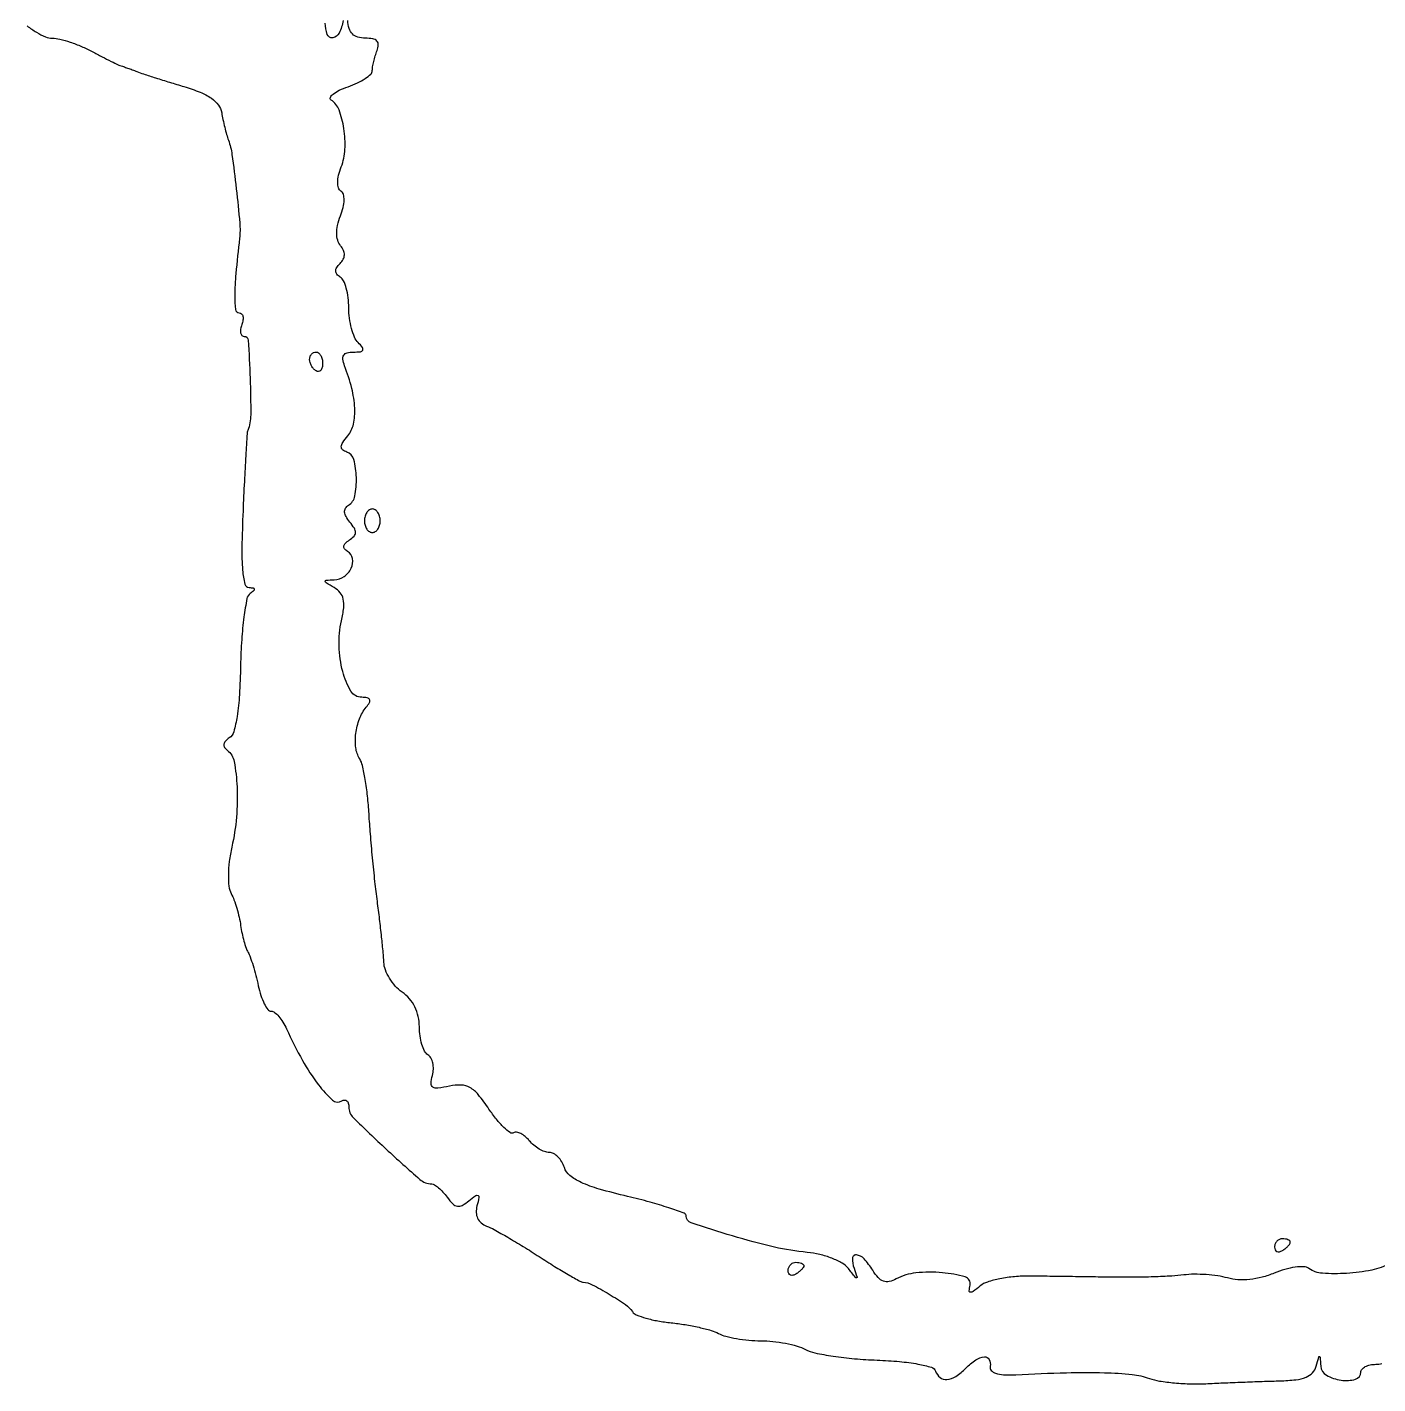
# Model space of a CAD drawing. Extents: x 173 to 1088, y 212 to 1028.
# Drawn here: x 304 to 476.2, y 211.5 to 384.4 of the extents above; entities that cross this region are included whole.
import ezdxf

# ---------------------------------------------------------------- set-up
doc = ezdxf.new("R2010")
doc.units = 0

msp = doc.modelspace()

# ---------------------------------------------------------------- linework, layer by layer
for points in [[(304.004055, 384.578536, 0.034441), (305.193862, 383.751129, 0.036503), (306.336901, 383.176514, 0.098527), (307.223974, 383, -0.06086), (308.161285, 382.885487, -0.020373), (309.488537, 382.49825, -0.01993), (310.936756, 381.945728, -0.021486), (312.29966, 381.291916, 0.003122), (313.561985, 380.628282, 0.004278), (314.706775, 380.047898, 0.002802), (315.67377, 379.574743, 0.049617), (316, 379.455549, -0.018864), (316.282283, 379.371659, -0.003504), (316.79375, 379.194409, -0.003752), (317.389057, 378.978376, -0.003417), (318, 378.746702, 0.012506), (318.851174, 378.441508, 0.002528), (320.378723, 377.945089, 0.002666), (322.161869, 377.386018, 0.002492), (323.991396, 376.833069, -0.02345), (326.060321, 376.11187, -0.056011), (327.490238, 375.341417, -0.080026), (328.382841, 374.483084, -0.122606), (328.799945, 373.5, 0.012334), (328.960967, 372.624731, 0.008634), (329.18361, 371.646875, 0.008717), (329.42959, 370.716864, 0.017916), (329.660672, 370, -0.053093), (330.113324, 368.162848, -0.005682), (330.657674, 363.799928, -0.00577), (331.101587, 359.429357, -0.051463), (331.076205, 357.5, 0.005713), (330.603096, 352.992005, 0.021901), (330.463947, 350.174381, 0.030569), (330.562067, 348.410487, 0.380435), (331.023483, 348, -0.196961), (331.323058, 347.877228, -0.143775), (331.499733, 347.559375, -0.094926), (331.515466, 347.074533, -0.052438), (331.361626, 346.5, 0.050865), (331.205833, 345.925395, 0.0925), (331.216185, 345.440625, 0.141875), (331.384746, 345.122845, 0.203031), (331.674803, 345, -0.397446), (332.189519, 344.514103, -0.005078), (332.420665, 339.64429, -0.010237), (332.498732, 334.9976, -0.091549), (332.122287, 333, 0.076794), (332.035969, 332.605798, 0.000799), (331.864451, 329.782812, 0.002541), (331.688241, 326.52307, 0.001646), (331.515952, 322.75, 0.006211), (331.376061, 318.075613, 0.024445), (331.466461, 315.196089, 0.037136), (331.740613, 313.435817, 0.345119), (332.301445, 312.984687, -0.038621), (332.79036, 312.940576, -0.315767), (332.941309, 312.791578, -0.261713), (332.865093, 312.570342, -0.030475), (332.438062, 312.234687, 0.198114), (332.011382, 311.575421, 0.012413), (331.638213, 309.239605, 0.016793), (331.348583, 306.35337, 0.011575), (331.206402, 303.070352, -0.009996), (331.056576, 299.338135, -0.023534), (330.758495, 296.567479, -0.027423), (330.342675, 294.60759, -0.185273), (329.76834, 293.820352, 0.060062), (329.290383, 293.422575, 0.147935), (329.088559, 293.018254, 0.179691), (329.163074, 292.623011, 0.09664), (329.5, 292.25, -0.189391), (330.386542, 290.813531, -0.032622), (330.755496, 287.573312, -0.03359), (330.682352, 283.723341, -0.033729), (330.094091, 279.923252, 0.023022), (329.771025, 278.095811, 0.02858), (329.647192, 276.374023, 0.031231), (329.716576, 274.923211, 0.095581), (330.007093, 273.986747, -0.034112), (330.367766, 273.18599, -0.016355), (330.725026, 272.116144, -0.016131), (331.026478, 270.970636, -0.022156), (331.217951, 269.922938, 0.016846), (331.389922, 268.921968, 0.016031), (331.631244, 267.917988, 0.01621), (331.901563, 267.045254, 0.053257), (332.157724, 266.5, -0.05122), (332.435551, 265.914816, -0.010794), (332.791235, 264.839062, -0.011203), (333.150435, 263.567578, -0.010412), (333.461858, 262.25, 0.026141), (333.797752, 261.005133, 0.038041), (334.231832, 259.954687, 0.042778), (334.694299, 259.20613, 0.237278), (335.104206, 259, -0.169433), (335.536805, 258.849075, -0.045516), (336.070914, 258.339063, -0.040701), (336.608451, 257.611253, -0.032469), (337.06769, 256.75, 0.020509), (339.095691, 252.717412, 0.036923), (341.125563, 249.624526, 0.045661), (342.924551, 247.677364, 0.333401), (344.113307, 247.570027, -0.12909), (344.450305, 247.673098, -0.189482), (344.739678, 247.572533, -0.145795), (344.934875, 247.269503, -0.070699), (345.000491, 246.809017, 0.200883), (345.58023, 245.425723, 0.0074), (349.769279, 241.423093, 0.007853), (354.058833, 237.567736, 0.181049), (355.575348, 237, -0.149374), (355.926425, 236.892723, -0.031482), (356.44045, 236.497026, -0.030376), (357.000546, 235.943242, -0.024745), (357.531545, 235.287747, 0.037989), (358.250968, 234.446185, 0.158728), (358.836732, 234.146635, 0.169502), (359.462991, 234.259255, 0.044776), (360.313113, 234.844898, -0.013511), (361.174555, 235.521376, -0.310037), (361.472, 235.532507, -0.31162), (361.588377, 235.25935, -0.013593), (361.340757, 234.195057, 0.071449), (361.243485, 233.338847, 0.104089), (361.421236, 232.602817, 0.108255), (361.872978, 232.020831, 0.082349), (362.571149, 231.611071, -0.033679), (363.534496, 231.164891, -0.006076), (365.255743, 230.194794, -0.006527), (367.246211, 229.005888, -0.005867), (369.277624, 227.723166, 0.004864), (371.228822, 226.485614, 0.007091), (372.973974, 225.436396, 0.003844), (374.462068, 224.585467, 0.114253), (374.875908, 224.464565, -0.10603), (376.030141, 224.14762, -0.015062), (378.189411, 222.941569, -0.015479), (380.271046, 221.605957, -0.098235), (381.145248, 220.710771, 0.155019), (381.646638, 220.300729, 0.024592), (382.864225, 219.885383, 0.025272), (384.397072, 219.528033, 0.019711), (386.09099, 219.290901, -0.015467), (387.864945, 219.057897, -0.015014), (389.638903, 218.713866, -0.015101), (391.178828, 218.317734, -0.052402), (392.130001, 217.930426, 0.059162), (393.045214, 217.572064, 0.020869), (394.424576, 217.273313, 0.020378), (395.982131, 217.068397, 0.022519), (397.5, 217, -0.026227), (399.041448, 216.919089, -0.021622), (400.66996, 216.676094, -0.022154), (402.147726, 216.321254, -0.052909), (403.191823, 215.89734, 0.071887), (404.415459, 215.453629, 0.01409), (406.726109, 215.042307, 0.014685), (409.469313, 214.715372, 0.013146), (412.330192, 214.535008, -0.01316), (415.210225, 214.353356, -0.023985), (417.543896, 214.030985, -0.023066), (419.281562, 213.621636, -0.247784), (419.787444, 213.137669, 0.147427), (420.366482, 212.317073, 0.19161), (421.241549, 212.060771, 0.123556), (422.370362, 212.459529, 0.050032), (423.642857, 213.5, -0.046141), (424.923223, 214.5636, -0.13091), (426.00823, 214.948173, -0.298427), (426.622399, 214.61286, -0.173826), (426.75, 213.75, 0.230205), (426.88711, 213.224298, 0.136938), (427.435756, 212.856188, 0.06962), (428.461493, 212.669791, 0.022851), (430, 212.677407, -0.005767), (436.491934, 212.931437, -0.013853), (441.304937, 212.930818, -0.017622), (444.846622, 212.707139, -0.063664), (447.045135, 212.202868, 0.049519), (448.325796, 211.870851, 0.016572), (450.247633, 211.63605, 0.016307), (452.405645, 211.515461, 0.017917), (454.5, 211.541891, -0.001543), (456.718674, 211.642607, -0.001032), (459.258149, 211.744787, -0.001039), (461.719674, 211.833621, -0.002046), (463.676676, 211.892162, 0.021818), (465.696469, 212.032649, 0.067156), (467.021882, 212.367109, 0.106982), (467.851492, 212.92794, 0.127581), (468.310674, 213.75, -0.001923), (468.622879, 214.926177, -0.339035), (468.719237, 215, -0.392517), (468.801199, 214.923939, -0.002113), (468.883999, 213.75, 0.254629), (469.604788, 212.61262, 0.090678), (471.488631, 211.974877, 0.104911), (473.30999, 212.09068, 0.336459), (474, 213, -0.184457), (474.145793, 213.38175, -0.090315), (474.563021, 213.70625, -0.070178), (475.183242, 213.926177, -0.050201), (475.916667, 214, 0.060204), (476.687147, 214.09311, 0.059088)], [(344.294267, 385.25, -0.064868), (343.76497, 383.651898, -0.25048), (342.948693, 383.056053, -0.356773), (342.247972, 383.481539, -0.08513), (342, 384.92742, 0.103479)], [(477.724183, 226.852387, -0.073307), (475.37867, 226.009358, -0.034249), (472.169759, 225.589117, -0.032367), (469.088031, 225.598248, -0.140492), (467.386532, 226.213242, 0.151176), (466.738811, 226.432146, 0.039396), (465.628735, 226.373343, 0.036363), (464.313813, 226.100811, 0.03025), (462.966136, 225.627808, -0.03505), (461.40543, 225.096791, -0.038274), (459.830991, 224.808055, -0.040755), (458.332764, 224.77299, -0.055365), (457.000338, 224.999903, 0.03337), (455.771005, 225.26525, 0.019221), (454.264545, 225.427718, 0.019147), (452.732493, 225.474775, 0.030204), (451.420734, 225.385474, -0.018351), (449.899993, 225.245686, -0.005627), (447.595466, 225.144888, -0.005623), (445.011349, 225.09007, -0.00613), (442.5, 225.095837, 0.000136), (439.858588, 225.133572, 0.000095), (436.877072, 225.174792, 0.000095), (434.016835, 225.213247, 0.000198), (431.78365, 225.241963, 0.025649), (429.861461, 225.167298, 0.026811), (427.985643, 224.895831, 0.027753), (426.401178, 224.486481, 0.096399), (425.477226, 223.981099, -0.010571), (424.589269, 223.27532, -0.184011), (424.241208, 223.172782, -0.417232), (424.084218, 223.358114, -0.031231), (424.193576, 224.080727, 0.394941), (423.560797, 225.137231, 0.048531), (420.662267, 225.670361, 0.046384), (417.278694, 225.644002, 0.098039), (414.779544, 224.882016, -0.068487), (413.883962, 224.550389, -0.143), (413.148501, 224.599147, -0.122503), (412.480122, 225.050608, -0.043701), (411.782273, 225.977029, 0.04481), (410.673085, 227.442756, 0.181856), (409.69404, 227.944584, 0.438524), (409.201405, 227.518859, 0.091934), (409.395465, 226.25, -0.003245), (409.783094, 225.113232, -0.491358), (409.716471, 225.014003, -0.246395), (409.555763, 225.085208, -0.002031), (408.676985, 226.202444, 0.097031), (407.894427, 226.881781, 0.036942), (406.586308, 227.509807, 0.034862), (405.024316, 227.999934, 0.035895), (403.424531, 228.262373, -0.034512), (399.248594, 228.935579, -0.015633), (393.892341, 230.361011, -0.00701), (388.626519, 232.021016, -0.323472), (388, 232.888115, 0.313394), (387.752456, 233.244266, 0.008002), (385.809677, 233.931487, 0.014237), (383.401931, 234.664486, 0.008881), (380.54358, 235.392167, -0.011401), (376.914976, 236.335429, -0.037801), (374.601438, 237.186993, -0.061231), (373.171002, 238.065112, -0.14873), (372.476193, 239.07501, 0.057796), (372.144997, 239.811119, 0.061613), (371.659835, 240.434534, 0.069153), (371.101522, 240.857483, 0.128254), (370.555057, 241, -0.089428), (369.964084, 241.106552, -0.043138), (369.266749, 241.437391, -0.040932), (368.578793, 241.919267, -0.04634), (368.009138, 242.48899, 0.043844), (367.479627, 243.023868, 0.058586), (366.910867, 243.401209, 0.072401), (366.390065, 243.576218, 0.185383), (366.005656, 243.503495, -0.305304), (365.570238, 243.52051, -0.033799), (364.767563, 244.195577, -0.032044), (363.832423, 245.219931, -0.020101), (362.868963, 246.525814, 0.022229), (361.500091, 248.364765, 0.090507), (360.443501, 249.265487, 0.124552), (359.322093, 249.58502, 0.06038), (357.82728, 249.448826, -0.019354), (356.352698, 249.191495, -0.176968), (355.727028, 249.328939, -0.276008), (355.493418, 249.793841, -0.045735), (355.664398, 250.824659, 0.056756), (355.778449, 251.620225, 0.061515), (355.70513, 252.398944, 0.069494), (355.465312, 253.044848, 0.131485), (355.087118, 253.446158, -0.137764), (354.66863, 253.901346, -0.043261), (354.319341, 254.767927, -0.039492), (354.080165, 255.848984, -0.034712), (354, 257.002313, 0.054905), (353.854017, 258.327727, 0.06105), (353.423332, 259.540064, 0.062416), (352.723175, 260.590385, 0.061866), (351.78361, 261.439012, -0.057937), (350.928207, 262.199548, -0.045481), (350.189147, 263.197604, -0.046817), (349.667702, 264.269055, -0.079011), (349.468027, 265.245716, 0.012464), (349.383985, 266.463549, 0.003091), (349.184315, 268.453429, 0.003159), (348.927212, 270.728982, 0.003164), (348.641494, 273, -0.00575), (348.338363, 275.514347, -0.003325), (348.028715, 278.54458, -0.003322), (347.758415, 281.58945, -0.00557), (347.57681, 284.15176, 0.012318), (347.38572, 286.414452, 0.014603), (347.090408, 288.539361, 0.013475), (346.742924, 290.305703, 0.084837), (346.394691, 291.15176, -0.109885), (345.892517, 292.567608, -0.061674), (345.8948, 294.401553, -0.059682), (346.356409, 296.258391, -0.081146), (347.220019, 297.75, 0.041739), (347.630013, 298.345029, 0.24129), (347.647167, 298.714688, 0.247306), (347.358218, 298.938366, 0.043495), (346.651037, 299, -0.26639), (345.264238, 299.795296, -0.067826), (344.230329, 302.282401, -0.057971), (343.761909, 305.542241, -0.061363), (344.070509, 308.758209, 0.026144), (344.347334, 310.410873, 0.0825), (344.290325, 311.529002, 0.118399), (343.899358, 312.335749, 0.08907), (343.14654, 312.9778, -0.005391), (342.116216, 313.594376, -0.259926), (342.002285, 313.797031, -0.399951), (342.131465, 313.933664, -0.008499), (343.143011, 313.969591, 0.149545), (344.402534, 314.380557, 0.130317), (345.298261, 315.445431, 0.153997), (345.465561, 316.681117, 0.214764), (344.849563, 317.592975, -0.084718), (344.465362, 317.931722, -0.211948), (344.370793, 318.285165, -0.166423), (344.566719, 318.655969, -0.050369), (345.078935, 319.048785, 0.061922), (345.66706, 319.521719, 0.188277), (345.862197, 319.9863, 0.146943), (345.711178, 320.539845, 0.033659), (345.13714, 321.334757, -0.041672), (344.647756, 322.03581, -0.11029), (344.464316, 322.615567, -0.158582), (344.573869, 323.08815, -0.119282), (344.951442, 323.469989, 0.208806), (345.776583, 324.661911, 0.055936), (345.96989, 327.011981, 0.056483), (345.641808, 329.298206, 0.252883), (344.75, 330.254045, -0.089345), (344.214886, 330.548382, -0.241889), (344.045278, 330.933297, -0.134268), (344.229224, 331.476416, -0.024151), (344.874504, 332.33986, 0.121266), (345.586079, 333.817723, 0.063465), (345.751506, 335.865352, 0.050532), (345.379575, 338.375094, 0.030268), (344.463042, 341.25, -0.05267), (344.24052, 342.073562, -0.185069), (344.351594, 342.601551, -0.193628), (344.781645, 342.905289, -0.058168), (345.593011, 343, 0.025902), (346.477046, 343.045827, 0.255053), (346.773544, 343.25, 0.289864), (346.741152, 343.586492, 0.031302), (346.2, 344.2, -0.096135), (345.738282, 344.884075, -0.034546), (345.3525, 345.999539, -0.032734), (345.088508, 347.312204, -0.033267), (345, 348.640983, 0.030982), (344.919993, 349.930913, 0.036794), (344.680655, 351.127293, 0.039937), (344.332138, 352.079599, 0.1477), (343.912868, 352.553851, -0.076869), (343.480864, 352.92293, -0.175942), (343.33133, 353.31777, -0.149618), (343.460854, 353.762636, -0.051306), (343.889074, 354.289074, 0.073647), (344.290786, 354.830456, 0.116112), (344.438929, 355.386998, 0.113246), (344.32458, 355.961212, 0.06776), (343.954711, 356.55457, -0.100611), (343.586252, 357.241752, -0.072081), (343.457581, 358.106467, -0.058129), (343.574493, 359.142953, -0.033731), (343.940294, 360.342962, 0.030974), (344.28188, 361.441792, 0.055195), (344.403732, 362.379752, 0.074719), (344.310715, 363.089842, 0.186573), (344, 363.5, -0.183425), (343.687543, 363.90728, -0.076253), (343.589691, 364.604797, -0.056216), (343.705519, 365.525509, -0.031476), (344.039845, 366.6048, 0.078732), (344.504833, 368.827991, 0.049901), (344.370458, 371.477286, 0.050921), (343.759397, 373.849091, 0.160363), (342.749655, 375.118579, -0.371016), (342.656239, 375.444177, -0.118571), (342.993643, 375.872525, -0.057196), (343.780464, 376.358509, -0.025907), (344.903627, 376.816559, 0.026154), (346.089404, 377.300829, 0.036192), (347.09044, 377.863892, 0.03948), (347.805076, 378.422713, 0.210068), (348, 378.866193, -0.042738), (348.041183, 379.347124, -0.015666), (348.178303, 380.016069, -0.015397), (348.374614, 380.74145, -0.017831), (348.606989, 381.418213, 0.076984), (348.764417, 382.147008, 0.207384), (348.586586, 382.634337, 0.16083), (348.060895, 382.916765, 0.043546), (347.106989, 383, -0.069474), (346.144002, 383.134455, -0.12806), (345.466974, 383.533127, -0.121874), (345.049466, 384.227544, -0.059652), (344.863818, 385.25)]]:
    msp.add_lwpolyline(points, format="xyb")
for points in [[(341.666667, 341.543989, -0.05773), (341.606344, 341.023273, -0.124167), (341.421875, 340.66697, -0.190804), (341.149103, 340.528782, -0.16277), (340.833333, 340.603006, -0.071639), (340.514519, 340.869696, -0.05288), (340.244792, 341.243158, -0.053298), (340.061561, 341.660916, -0.076861), (340, 342.059017, -0.087308), (340.063221, 342.418314, -0.094392), (340.244792, 342.723586, -0.100145), (340.515437, 342.927786, -0.112153), (340.833333, 343, -0.170324), (341.151276, 342.888458, -0.094314), (341.421875, 342.572297, -0.074868), (341.604892, 342.100961, -0.055286)], [(347, 321.5, 0.064853), (347.074694, 320.926543, 0.082425), (347.29375, 320.440625, 0.098894), (347.618646, 320.115568, 0.148195), (348, 320, 0.148195), (348.381354, 320.115568, 0.098894), (348.70625, 320.440625, 0.082425), (348.925306, 320.926543, 0.064853), (349, 321.5, 0.064853), (348.925306, 322.073457, 0.082425), (348.70625, 322.559375, 0.098894), (348.381354, 322.884432, 0.148195), (348, 323, 0.148195), (347.618646, 322.884432, 0.098894), (347.29375, 322.559375, 0.082425), (347.074694, 322.073457, 0.064853)], [(463, 228.940983, 0.108972), (463.078288, 228.586039, 0.182303), (463.29375, 228.3746, 0.161196), (463.6179, 228.343488, 0.082592), (464, 228.5, 0.029505), (464.382774, 228.768994, 0.035638), (464.70625, 229.066025, 0.038439), (464.934461, 229.34829, 0.151918), (465, 229.559017, 0.210953), (464.92554, 229.727648, 0.081139), (464.70625, 229.870461, 0.061769), (464.382849, 229.967655, 0.042167), (464, 230, 0.105053), (463.618444, 229.918938, 0.099167), (463.29375, 229.688914, 0.09642), (463.076123, 229.345238, 0.093332)], [(403, 226.559017, -0.151918), (402.934461, 226.34829, -0.038439), (402.70625, 226.066025, -0.035638), (402.382774, 225.768994, -0.029505), (402, 225.5, -0.082592), (401.6179, 225.343488, -0.161196), (401.29375, 225.3746, -0.182303), (401.078288, 225.586039, -0.108972), (401, 225.940983, -0.093332), (401.076123, 226.345238, -0.09642), (401.29375, 226.688914, -0.099167), (401.618444, 226.918938, -0.105053), (402, 227, -0.042167), (402.382849, 226.967655, -0.061769), (402.70625, 226.870461, -0.081139), (402.92554, 226.727648, -0.210953)]]:
    msp.add_lwpolyline(points, format="xyb", close=True)

doc.saveas('drawing.dxf')
